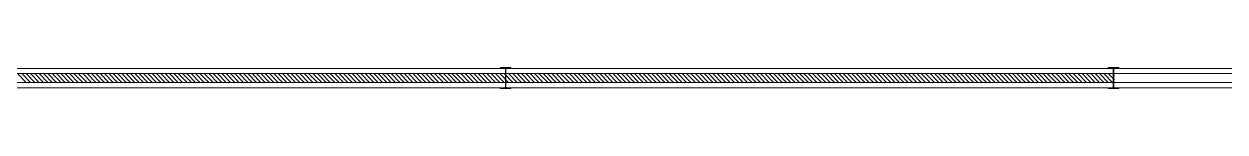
# Model space of a CAD drawing. Header units: millimetres. Extents: x -32 to 1412, y -324 to 2887.
# Drawn here: x 1025.5 to 1037.91, y 1996.39 to 1996.61 of the extents above; entities that cross this region are included whole.
import ezdxf

# ---------------------------------------------------------------- set-up
doc = ezdxf.new("R2010")
doc.units = ezdxf.units.MM
doc.header["$LTSCALE"] = 0.5
doc.layers.add('arquitetura', color=252, linetype='CONTINUOUS', lineweight=5)

msp = doc.modelspace()

# ---------------------------------------------------------------- linework, layer by layer
at = {"layer": 'arquitetura', "color": 252}
for p, q in [((1018.021, 1996.604), (1036.772, 1996.604)), ((1036.751, 1996.604), (1055.461, 1996.604)), ((1018.021, 1996.549), (1036.772, 1996.549)), ((1018.021, 1996.459), (1036.772, 1996.459)), ((1025.526, 1996.459), (1025.436, 1996.549)), ((1025.571, 1996.459), (1025.481, 1996.549)), ((1025.616, 1996.459), (1025.526, 1996.549)), ((1025.661, 1996.459), (1025.571, 1996.549)), ((1025.706, 1996.459), (1025.616, 1996.549)), ((1025.751, 1996.459), (1025.661, 1996.549)), ((1025.796, 1996.459), (1025.706, 1996.549)), ((1025.841, 1996.459), (1025.751, 1996.549)), ((1025.886, 1996.459), (1025.796, 1996.549)), ((1025.93, 1996.459), (1025.84, 1996.549)), ((1025.975, 1996.459), (1025.885, 1996.549)), ((1026.02, 1996.459), (1025.93, 1996.549)), ((1026.065, 1996.459), (1025.975, 1996.549)), ((1026.11, 1996.459), (1026.02, 1996.549)), ((1026.155, 1996.459), (1026.065, 1996.549)), ((1026.2, 1996.459), (1026.11, 1996.549)), ((1026.245, 1996.459), (1026.155, 1996.549)), ((1026.29, 1996.459), (1026.2, 1996.549)), ((1026.335, 1996.459), (1026.245, 1996.549)), ((1026.379, 1996.459), (1026.289, 1996.549)), ((1026.424, 1996.459), (1026.334, 1996.549)), ((1026.469, 1996.459), (1026.379, 1996.549)), ((1026.514, 1996.459), (1026.424, 1996.549)), ((1026.559, 1996.459), (1026.469, 1996.549)), ((1026.604, 1996.459), (1026.514, 1996.549)), ((1026.649, 1996.459), (1026.559, 1996.549)), ((1026.694, 1996.459), (1026.604, 1996.549)), ((1026.739, 1996.459), (1026.649, 1996.549)), ((1026.784, 1996.459), (1026.694, 1996.549)), ((1026.828, 1996.459), (1026.738, 1996.549)), ((1026.873, 1996.459), (1026.783, 1996.549)), ((1026.918, 1996.459), (1026.828, 1996.549)), ((1026.963, 1996.459), (1026.873, 1996.549)), ((1027.008, 1996.459), (1026.918, 1996.549)), ((1027.053, 1996.459), (1026.963, 1996.549)), ((1027.098, 1996.459), (1027.008, 1996.549)), ((1027.143, 1996.459), (1027.053, 1996.549)), ((1027.188, 1996.459), (1027.098, 1996.549)), ((1027.233, 1996.459), (1027.143, 1996.549)), ((1027.277, 1996.459), (1027.187, 1996.549)), ((1027.322, 1996.459), (1027.232, 1996.549)), ((1027.367, 1996.459), (1027.277, 1996.549)), ((1027.412, 1996.459), (1027.322, 1996.549)), ((1027.457, 1996.459), (1027.367, 1996.549)), ((1027.502, 1996.459), (1027.412, 1996.549)), ((1027.547, 1996.459), (1027.457, 1996.549)), ((1027.592, 1996.459), (1027.502, 1996.549)), ((1027.637, 1996.459), (1027.547, 1996.549)), ((1027.682, 1996.459), (1027.592, 1996.549)), ((1027.727, 1996.459), (1027.637, 1996.549)), ((1027.771, 1996.459), (1027.681, 1996.549)), ((1027.816, 1996.459), (1027.726, 1996.549)), ((1027.861, 1996.459), (1027.771, 1996.549)), ((1027.906, 1996.459), (1027.816, 1996.549)), ((1027.951, 1996.459), (1027.861, 1996.549)), ((1027.996, 1996.459), (1027.906, 1996.549)), ((1028.041, 1996.459), (1027.951, 1996.549)), ((1028.086, 1996.459), (1027.996, 1996.549)), ((1028.131, 1996.459), (1028.041, 1996.549)), ((1028.176, 1996.459), (1028.086, 1996.549)), ((1028.22, 1996.459), (1028.13, 1996.549)), ((1028.265, 1996.459), (1028.175, 1996.549)), ((1028.31, 1996.459), (1028.22, 1996.549)), ((1028.355, 1996.459), (1028.265, 1996.549)), ((1028.4, 1996.459), (1028.31, 1996.549)), ((1028.445, 1996.459), (1028.355, 1996.549)), ((1028.49, 1996.459), (1028.4, 1996.549)), ((1028.535, 1996.459), (1028.445, 1996.549)), ((1028.58, 1996.459), (1028.49, 1996.549)), ((1028.625, 1996.459), (1028.535, 1996.549)), ((1028.669, 1996.459), (1028.579, 1996.549)), ((1028.714, 1996.459), (1028.624, 1996.549)), ((1028.759, 1996.459), (1028.669, 1996.549)), ((1028.804, 1996.459), (1028.714, 1996.549)), ((1028.849, 1996.459), (1028.759, 1996.549)), ((1028.894, 1996.459), (1028.804, 1996.549)), ((1028.939, 1996.459), (1028.849, 1996.549)), ((1028.984, 1996.459), (1028.894, 1996.549)), ((1029.029, 1996.459), (1028.939, 1996.549)), ((1029.074, 1996.459), (1028.984, 1996.549)), ((1029.118, 1996.459), (1029.028, 1996.549)), ((1029.163, 1996.459), (1029.073, 1996.549)), ((1029.208, 1996.459), (1029.118, 1996.549)), ((1029.253, 1996.459), (1029.163, 1996.549)), ((1029.298, 1996.459), (1029.208, 1996.549)), ((1029.343, 1996.459), (1029.253, 1996.549)), ((1029.388, 1996.459), (1029.298, 1996.549)), ((1029.433, 1996.459), (1029.343, 1996.549)), ((1029.478, 1996.459), (1029.388, 1996.549)), ((1029.523, 1996.459), (1029.433, 1996.549)), ((1029.567, 1996.459), (1029.477, 1996.549)), ((1029.612, 1996.459), (1029.522, 1996.549)), ((1029.657, 1996.459), (1029.567, 1996.549)), ((1029.702, 1996.459), (1029.612, 1996.549)), ((1029.747, 1996.459), (1029.657, 1996.549)), ((1029.792, 1996.459), (1029.702, 1996.549)), ((1029.837, 1996.459), (1029.747, 1996.549)), ((1029.882, 1996.459), (1029.792, 1996.549)), ((1029.927, 1996.459), (1029.837, 1996.549)), ((1029.972, 1996.459), (1029.882, 1996.549)), ((1030.016, 1996.459), (1029.926, 1996.549)), ((1030.061, 1996.459), (1029.971, 1996.549)), ((1030.106, 1996.459), (1030.016, 1996.549)), ((1030.151, 1996.459), (1030.061, 1996.549)), ((1030.196, 1996.459), (1030.106, 1996.549)), ((1030.241, 1996.459), (1030.151, 1996.549)), ((1030.286, 1996.459), (1030.196, 1996.549)), ((1030.331, 1996.459), (1030.241, 1996.549)), ((1030.376, 1996.459), (1030.286, 1996.549)), ((1030.421, 1996.459), (1030.331, 1996.549)), ((1030.465, 1996.459), (1030.375, 1996.549)), ((1030.51, 1996.459), (1030.42, 1996.549)), ((1030.555, 1996.459), (1030.465, 1996.549)), ((1030.6, 1996.459), (1030.51, 1996.549)), ((1030.645, 1996.459), (1030.555, 1996.549)), ((1030.69, 1996.459), (1030.6, 1996.549)), ((1030.735, 1996.459), (1030.645, 1996.549)), ((1030.78, 1996.459), (1030.69, 1996.549)), ((1030.825, 1996.459), (1030.735, 1996.549)), ((1030.87, 1996.459), (1030.78, 1996.549)), ((1030.915, 1996.459), (1030.825, 1996.549)), ((1030.959, 1996.459), (1030.869, 1996.549)), ((1031.004, 1996.459), (1030.914, 1996.549)), ((1031.049, 1996.459), (1030.959, 1996.549)), ((1031.094, 1996.459), (1031.004, 1996.549)), ((1031.139, 1996.459), (1031.049, 1996.549)), ((1031.184, 1996.459), (1031.094, 1996.549)), ((1031.229, 1996.459), (1031.139, 1996.549)), ((1031.274, 1996.459), (1031.184, 1996.549)), ((1031.319, 1996.459), (1031.229, 1996.549)), ((1031.364, 1996.459), (1031.274, 1996.549)), ((1031.408, 1996.459), (1031.318, 1996.549)), ((1031.453, 1996.459), (1031.363, 1996.549)), ((1031.498, 1996.459), (1031.408, 1996.549)), ((1031.543, 1996.459), (1031.453, 1996.549)), ((1031.588, 1996.459), (1031.498, 1996.549)), ((1031.633, 1996.459), (1031.543, 1996.549)), ((1031.678, 1996.459), (1031.588, 1996.549)), ((1031.723, 1996.459), (1031.633, 1996.549)), ((1031.768, 1996.459), (1031.678, 1996.549)), ((1031.813, 1996.459), (1031.723, 1996.549)), ((1031.857, 1996.459), (1031.767, 1996.549)), ((1031.902, 1996.459), (1031.812, 1996.549)), ((1031.947, 1996.459), (1031.857, 1996.549)), ((1031.992, 1996.459), (1031.902, 1996.549)), ((1032.037, 1996.459), (1031.947, 1996.549)), ((1032.082, 1996.459), (1031.992, 1996.549)), ((1032.127, 1996.459), (1032.037, 1996.549)), ((1032.172, 1996.459), (1032.082, 1996.549)), ((1032.217, 1996.459), (1032.127, 1996.549)), ((1032.262, 1996.459), (1032.172, 1996.549)), ((1032.306, 1996.459), (1032.216, 1996.549)), ((1032.351, 1996.459), (1032.261, 1996.549)), ((1032.396, 1996.459), (1032.306, 1996.549)), ((1032.441, 1996.459), (1032.351, 1996.549)), ((1032.486, 1996.459), (1032.396, 1996.549)), ((1032.531, 1996.459), (1032.441, 1996.549)), ((1032.576, 1996.459), (1032.486, 1996.549)), ((1032.621, 1996.459), (1032.531, 1996.549)), ((1032.666, 1996.459), (1032.576, 1996.549)), ((1032.711, 1996.459), (1032.621, 1996.549)), ((1032.755, 1996.459), (1032.665, 1996.549)), ((1032.8, 1996.459), (1032.71, 1996.549)), ((1032.845, 1996.459), (1032.755, 1996.549)), ((1032.89, 1996.459), (1032.8, 1996.549)), ((1032.935, 1996.459), (1032.845, 1996.549)), ((1032.98, 1996.459), (1032.89, 1996.549)), ((1033.025, 1996.459), (1032.935, 1996.549)), ((1033.07, 1996.459), (1032.98, 1996.549)), ((1033.115, 1996.459), (1033.025, 1996.549)), ((1033.16, 1996.459), (1033.07, 1996.549)), ((1033.204, 1996.459), (1033.114, 1996.549)), ((1033.249, 1996.459), (1033.159, 1996.549)), ((1033.294, 1996.459), (1033.204, 1996.549)), ((1033.339, 1996.459), (1033.249, 1996.549)), ((1033.384, 1996.459), (1033.294, 1996.549)), ((1033.429, 1996.459), (1033.339, 1996.549)), ((1033.474, 1996.459), (1033.384, 1996.549)), ((1033.519, 1996.459), (1033.429, 1996.549)), ((1033.564, 1996.459), (1033.474, 1996.549)), ((1033.609, 1996.459), (1033.519, 1996.549)), ((1033.653, 1996.459), (1033.563, 1996.549)), ((1033.698, 1996.459), (1033.608, 1996.549)), ((1033.743, 1996.459), (1033.653, 1996.549)), ((1033.788, 1996.459), (1033.698, 1996.549)), ((1033.833, 1996.459), (1033.743, 1996.549)), ((1033.878, 1996.459), (1033.788, 1996.549)), ((1033.923, 1996.459), (1033.833, 1996.549)), ((1033.968, 1996.459), (1033.878, 1996.549)), ((1034.013, 1996.459), (1033.923, 1996.549)), ((1034.058, 1996.459), (1033.968, 1996.549)), ((1034.102, 1996.459), (1034.012, 1996.549)), ((1034.147, 1996.459), (1034.057, 1996.549)), ((1034.192, 1996.459), (1034.102, 1996.549)), ((1034.237, 1996.459), (1034.147, 1996.549)), ((1034.282, 1996.459), (1034.192, 1996.549)), ((1034.327, 1996.459), (1034.237, 1996.549)), ((1034.372, 1996.459), (1034.282, 1996.549)), ((1034.417, 1996.459), (1034.327, 1996.549)), ((1034.462, 1996.459), (1034.372, 1996.549)), ((1034.507, 1996.459), (1034.417, 1996.549)), ((1034.552, 1996.459), (1034.462, 1996.549)), ((1034.596, 1996.459), (1034.506, 1996.549)), ((1034.641, 1996.459), (1034.551, 1996.549)), ((1034.686, 1996.459), (1034.596, 1996.549)), ((1034.731, 1996.459), (1034.641, 1996.549)), ((1034.776, 1996.459), (1034.686, 1996.549)), ((1034.821, 1996.459), (1034.731, 1996.549)), ((1034.866, 1996.459), (1034.776, 1996.549)), ((1034.911, 1996.459), (1034.821, 1996.549)), ((1034.956, 1996.459), (1034.866, 1996.549)), ((1035.001, 1996.459), (1034.911, 1996.549)), ((1035.045, 1996.459), (1034.955, 1996.549)), ((1035.09, 1996.459), (1035, 1996.549)), ((1035.135, 1996.459), (1035.045, 1996.549)), ((1035.18, 1996.459), (1035.09, 1996.549)), ((1035.225, 1996.459), (1035.135, 1996.549)), ((1035.27, 1996.459), (1035.18, 1996.549)), ((1035.315, 1996.459), (1035.225, 1996.549)), ((1035.36, 1996.459), (1035.27, 1996.549)), ((1035.405, 1996.459), (1035.315, 1996.549)), ((1035.45, 1996.459), (1035.36, 1996.549)), ((1035.494, 1996.459), (1035.404, 1996.549)), ((1035.539, 1996.459), (1035.449, 1996.549)), ((1035.584, 1996.459), (1035.494, 1996.549)), ((1035.629, 1996.459), (1035.539, 1996.549)), ((1035.674, 1996.459), (1035.584, 1996.549)), ((1035.719, 1996.459), (1035.629, 1996.549)), ((1035.764, 1996.459), (1035.674, 1996.549)), ((1035.809, 1996.459), (1035.719, 1996.549)), ((1035.854, 1996.459), (1035.764, 1996.549)), ((1035.899, 1996.459), (1035.809, 1996.549)), ((1035.943, 1996.459), (1035.853, 1996.549)), ((1035.988, 1996.459), (1035.898, 1996.549)), ((1036.033, 1996.459), (1035.943, 1996.549)), ((1036.078, 1996.459), (1035.988, 1996.549)), ((1036.123, 1996.459), (1036.033, 1996.549)), ((1036.168, 1996.459), (1036.078, 1996.549)), ((1036.213, 1996.459), (1036.123, 1996.549)), ((1036.258, 1996.459), (1036.168, 1996.549)), ((1036.303, 1996.459), (1036.213, 1996.549)), ((1036.348, 1996.459), (1036.258, 1996.549)), ((1036.392, 1996.459), (1036.302, 1996.549)), ((1036.437, 1996.459), (1036.347, 1996.549)), ((1036.482, 1996.459), (1036.392, 1996.549)), ((1036.527, 1996.459), (1036.437, 1996.549)), ((1036.572, 1996.459), (1036.482, 1996.549)), ((1036.617, 1996.459), (1036.527, 1996.549)), ((1036.662, 1996.459), (1036.572, 1996.549)), ((1036.707, 1996.459), (1036.617, 1996.549)), ((1036.752, 1996.459), (1036.662, 1996.549)), ((1036.772, 1996.484), (1036.707, 1996.549)), ((1036.751, 1996.549), (1055.461, 1996.549)), ((1036.772, 1996.529), (1036.751, 1996.549)), ((1036.751, 1996.459), (1055.461, 1996.459)), ((1018.021, 1996.404), (1036.772, 1996.404)), ((1036.751, 1996.404), (1055.461, 1996.404))]:
    msp.add_line(p, q, dxfattribs=at)
at = {"layer": 'arquitetura'}
for p, q in [((1030.536, 1996.614), (1030.426, 1996.614)), ((1030.426, 1996.605), (1030.426, 1996.614)), ((1030.466, 1996.605), (1030.426, 1996.605)), ((1030.478, 1996.593), (1030.478, 1996.415)), ((1030.484, 1996.593), (1030.484, 1996.415)), ((1030.536, 1996.605), (1030.496, 1996.605)), ((1030.536, 1996.605), (1030.536, 1996.614)), ((1036.816, 1996.614), (1036.706, 1996.614)), ((1036.706, 1996.605), (1036.706, 1996.614)), ((1036.746, 1996.605), (1036.706, 1996.605)), ((1036.758, 1996.593), (1036.758, 1996.415)), ((1036.764, 1996.593), (1036.764, 1996.415)), ((1036.816, 1996.605), (1036.776, 1996.605)), ((1036.816, 1996.605), (1036.816, 1996.614)), ((1030.466, 1996.403), (1030.426, 1996.403)), ((1030.426, 1996.394), (1030.426, 1996.403)), ((1030.536, 1996.394), (1030.426, 1996.394)), ((1030.536, 1996.403), (1030.496, 1996.403)), ((1030.536, 1996.394), (1030.536, 1996.403)), ((1036.746, 1996.403), (1036.706, 1996.403)), ((1036.706, 1996.394), (1036.706, 1996.403)), ((1036.816, 1996.394), (1036.706, 1996.394)), ((1036.816, 1996.403), (1036.776, 1996.403)), ((1036.816, 1996.394), (1036.816, 1996.403))]:
    msp.add_line(p, q, dxfattribs=at)
for centre, start, end in [((1030.466, 1996.593), 0, 90), ((1030.496, 1996.593), 90, 180), ((1036.746, 1996.593), 0, 90), ((1036.776, 1996.593), 90, 180), ((1030.466, 1996.415), 270, 0), ((1030.496, 1996.415), 180, 270), ((1036.746, 1996.415), 270, 0), ((1036.776, 1996.415), 180, 270)]:
    msp.add_arc(centre, 0.012, start, end, dxfattribs=at)

doc.saveas('drawing.dxf')
